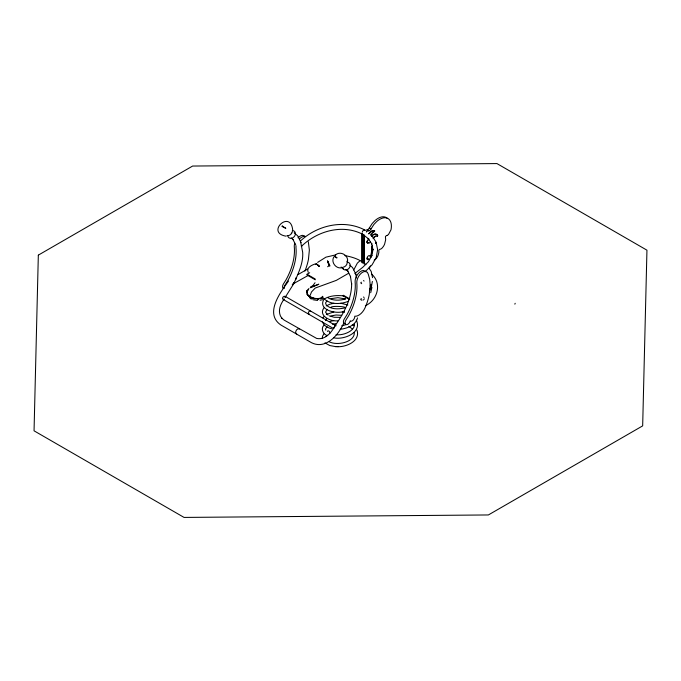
<?xml version="1.0" encoding="UTF-8"?>
<svg xmlns="http://www.w3.org/2000/svg" width="681" height="681" viewBox="0 0 681 681"><rect width="100%" height="100%" fill="white"/><g stroke="black" fill="none" stroke-linecap="round" stroke-linejoin="round"><path stroke-width="1.02" d="M347.54 261.538C348.681 254.975 339.751 250.37 335.163 255.281M300.721 242.334L302.679 252.293C303.53 263.436 297.699 274.562 293.69 283.824L285.203 297.316M301.768 245.994L301.283 246.045M306.91 292.728C307.872 286.982 306.51 292.524 307.157 294.439C310.885 299.376 316.937 299.248 322.377 298.235C323.875 299.725 322.666 294.013 321.892 297.367C318.436 299.87 311.753 298.321 308.314 295.384M292.702 230.042C290.591 208.922 265.241 232.859 286.139 236.188M370.745 287.459L371.307 284.641M368.268 259.495L368.268 259.495A2.205 1.268 -60 0 0 369.068 258.967M306.808 292.66L307.233 290.659M317.661 298.704L320.325 298.465M325.569 320.657L326.386 318.734M370.098 257.009L370.03 256.345A2.205 1.268 -60 0 0 368.668 255.715A2.205 1.268 -60 0 0 367.076 257.818L367.723 259.546M307.191 290.838L308.195 289.263M370.762 256.226L371.613 251.34L371.485 247.646A3.073 1.771 -60 0 1 371.962 246.045M370.915 257.384L371.937 251.527L371.809 247.833A3.073 1.771 -60 0 1 372.584 245.722M371.826 255.869L373.001 249.331L373.001 249.833L371.69 243.551L371.843 244.019L368.132 238.401M376.27 257.239L377.589 249.918M307.225 293.928L308.152 295.196M370.719 292.719L371.937 287.373M310.153 295.426L311.498 291.962L315.175 288.08L336.312 280.376L348.834 273.149M357.551 317.874C355.669 325.433 347.123 328.497 340.151 329.289M295.75 279.61L296.107 277.669M362.181 232.264L363.007 230.621L364.258 229.872M514.87 304.169L515.168 303.292M316.418 263.913L316.061 264.16M369.655 290.676L369.706 290.557A19.834 6.197 -76.6 0 1 369.97 289.936M364.037 281.108L363.603 280.47M364.037 297.606L363.603 296.967M364.386 298.772L363.492 300.015M364.769 230.442L367.348 229.786A2.758 1.592 -60 0 0 369.281 228.067L372.175 223.547L374.993 220.576A16.531 9.543 -60 0 1 387.591 218.601M366.387 232.076A2.937 1.694 -60 0 0 366.455 231.412L369.042 230.765A2.758 1.592 -60 0 0 370.975 229.037L373.86 224.526L376.678 221.546A16.531 9.543 -60 0 1 390.996 229.812L388.545 234.426A5.048 2.911 -60 0 1 387.106 235.413M284.13 299.01C280.478 304.364 277.908 309.983 280.47 316.086L282.011 318.368L281.679 318.087L284.19 320.138L316.708 338.457C324.897 340.074 330.992 333.239 334.763 326.276C343.454 313.583 351.728 299.461 351.643 283.594L351.617 284.045L350.434 276.29L350.621 276.809L347.616 270.817L348 271.293L345.88 269.506M370.49 241.917L369.306 243.091M334.099 256.558C330.191 261.989 336.38 269.855 342.594 267.514M334.124 327.306L333.741 328.582M287.033 235.541A4.222 3.422 -47.8 0 0 291.545 233.515L292.064 232.561A4.222 3.422 -47.8 0 0 292.37 230.553M285.126 297.393C285.68 294.456 280.589 297.793 283.253 299.504L333.035 328.242M371.971 255.435L368.361 261.802L362.718 267.344L354.997 273.379M376.125 257.682L372.132 264.739L365.612 271.251M325.952 336.576L327.238 335.188M369.502 289.476L369.817 288.948M322.947 317.942L323.858 316.614M316.35 263.649C312.928 264.517 305.684 267.318 308.221 272.366M369.817 288.94L370.132 288.429M316.333 264.228L316.282 264.313A11.986 8.198 -56.4 0 1 315.984 264.586M288.523 281.023C280.691 292.055 263.905 313.72 281.074 325.126L311.481 342.679C325.858 349.983 338.755 334.711 343.854 322.871M294.056 282.955L293.758 283.296M353.728 269.948L357.372 263.104L359.874 260.883M334.763 326.276L335.299 325.603L336.031 325.858M323.867 299.291C317.627 310.281 336.789 314.452 344.373 311.268M323.858 333.911L322.513 336.312L322.3 338.134M307.174 291.042L308.204 290.046M315.022 282.717L313.141 285.339L310.281 287.45M283.926 299.274L283.253 299.504M370.813 235.498A5.235 3.022 -60 0 1 373.997 231.787L374.78 231.021L373.852 230.57A5.525 3.192 -60 0 0 371.817 230.919A5.542 3.201 -60 0 0 369.698 232.681L369.553 232.868A2.383 1.379 -60 0 1 368.744 233.574M374.175 230.757A5.525 3.192 -60 0 0 372.141 231.106A5.542 3.201 -60 0 0 370.021 232.868L369.877 233.055A2.383 1.379 -60 0 1 368.727 233.915M373.086 238.614L374.916 236.767A5.099 2.945 -60 0 1 376.823 236.077L377.649 236.001L377.419 235.354A6.776 3.916 -60 0 0 374.729 234.068L374.014 234.247A6.776 3.916 -60 0 0 371.792 235.626L375.946 241.874M323.986 325.143C320.708 328.268 322.709 333.409 326.327 335.256M317.857 265.062C320.972 267.897 312.766 260.712 319.321 266.228M323.986 307.829C317.831 315.933 331.306 321.926 337.989 320.768M318.512 265.701L318.844 265.811M373.673 231.6L374.593 230.919M373.324 237.712L373.946 237.09M327.118 309.37L325.535 312.204L328.106 315.184M327.118 326.659L325.509 328.966L325.79 330.166M326.974 300.823L325.535 302.994L326.284 304.969C329.706 308.731 336.329 309.361 341.734 308.484C353.013 307.088 332.481 305.267 330.838 307.335M308.416 289.05L308.961 288.625M317.644 262.389L325.952 257.146L335.656 254.898M374.201 236.877L374.584 236.579A5.099 2.945 -60 0 1 375.886 235.975M300.372 241.057C317.176 225.3 343.658 219.044 364.65 229.914M301.709 246.139L301.64 246.122C317.508 230.927 342.594 223.794 362.82 234.358M365.348 305.709C377.478 300.474 382.364 283.313 371.664 274.205M368.77 259.163L367.834 259.563M362.13 300.057C361.866 300.704 359.534 299.189 361.424 298.67M326.225 305.922L329.808 304.203L333.733 303.292M326.344 314.494L333.818 311.932M361.926 261.768L361.926 234.017L362.513 234.06M361.926 234.017L362.692 234.043M364.531 235.217L364.267 264.143M298.065 274.545L307.608 269.072M315.269 279.78L307.122 275.073L307.029 274.273L309.676 272.74M308.382 275.345L293.051 283.909M367.663 258.031C366.327 258.039 367.204 260.219 368.115 259.538A1.098 0.638 -60 0 0 368.489 259.163M361.424 282.172L360.726 282.896L361.671 283.688M368.293 242.947L367.306 242.904L366.948 241.942M329.051 265.948L327.535 260.797L329.987 265.939M324.658 298.712C330.174 295.673 336.976 295.094 343.599 295.886M310.613 287.774L311.294 287.476M312.238 287.067L318.844 284.207L310.749 287.127M322.522 299.657L320.079 300.278M309.514 314.043C306.663 314.928 309.319 309.148 310.766 311.43M387.08 235.422L386.893 235.498A5.048 2.911 -60 0 1 386.399 235.643L385.446 236.486L385.472 237.856A9.279 5.354 -60 0 1 385.616 239.993L384.62 244.079A9.279 5.354 -60 0 1 383.36 246.496L382.194 247.944A4.384 2.537 -60 0 1 381.624 248.48L381.428 248.625A4.384 2.537 -60 0 1 379.862 249.306L379.462 249.484A1.098 0.638 -60 0 0 378.806 250.889A7.372 4.256 -60 0 1 378.806 252.634L378.151 255.205A7.372 4.256 -60 0 1 376.397 258.295L375.776 258.976A4.435 2.562 -60 0 1 374.993 259.691M348.485 301.266C340.696 304.373 330.149 304.918 323.841 298.508M330.94 315.933L336.056 314.997L341.726 315.32M330.932 298.644L337.938 297.674L345.446 298.968M345.429 298.882C339.921 300.823 332.388 300.619 328.114 297.878M345.488 324.837L341.734 325.782M329.808 321.509L333.733 320.598M321.466 298.252L320.445 298.704M368.046 259.521L367.263 258.984A1.098 0.638 -60 0 1 367.434 258.465M332.532 324.156L336.116 323.637M339.836 317.38L334.235 317.261L329.4 315.933M337.963 346.714C346.748 346.961 360.615 340.875 356.98 330.089M324.965 342.883L329.8 345.548L335.937 346.672M336.065 334.737C344.152 335.648 355.414 330.421 354.35 323.977M335.818 346.672L338.031 346.723M317.644 300.466L312.945 299.734M333.801 337.827C343.786 340.091 362.36 332.779 356.325 320.138M305.497 236.494L304.194 236.324A8.283 4.784 -60 0 0 299.717 238.767M340.849 303.249L347.863 305.011M342.288 312.085L344.399 312.536M344.858 255.605C352.435 256.941 360.07 259.41 365.901 264.637M314.835 298.704L309.983 297.078L307.174 294.277M296.72 334.013C293.937 332.975 297.078 327.391 299.461 329.042M331.707 328.778C327.936 327.893 323.739 325.833 322.436 321.892M347.855 262.287L348.715 262.602A4.222 3.422 -47.8 0 1 349.685 267.31A4.222 3.422 -47.8 0 1 344.935 269.923L344.075 269.608A4.222 3.422 -47.8 0 1 342.875 268.297M329.272 341.811C338.142 346.186 355.031 341.59 354.307 332.473M355.116 273.728L355.635 274.017M348.859 326.344L352.605 329.204M369.281 228.067L370.975 229.037M367.348 229.786L369.042 230.765M377.385 236.154L377.444 235.413M375.495 242.513L375.835 242.734A5.32 3.073 -60 0 1 376.031 243.398M307.029 274.273L315.201 278.989M343.369 295.248L349.728 298.925M342.424 295.452L349.659 299.631M285.092 296.32L335.776 325.586M365.68 271.302L363.331 270.459A8.283 4.784 -60 0 0 355.124 282.079A43.405 25.061 -60 0 1 346.893 314.869L344.297 319.006A3.754 2.162 -60 0 0 343.411 321.628L343.454 322.402A3.754 2.162 -60 0 0 345.207 323.679M304.858 236.188L302.509 235.345A8.283 4.784 -60 0 0 298.023 237.797M362.496 234.162L368.404 238.759M352.281 324.522L353.805 325.765M349.872 265.19L352.588 267.616L355.993 274.426M294.166 232.791L297.691 235.847L301.113 242.657M291.196 237.967L293.315 239.746L292.89 239.303L295.886 245.288M341.121 267.012L343.377 269.055M319.202 266.365L318.631 265.82L319.176 266.399M291.545 233.515L291.323 233.089A3.422 0.579 28.5 0 0 291.57 233.464M369.025 268.22L371.188 271.413L372.558 277.661M355.84 274.298L356.461 278.01M371.102 286.888L371.085 286.846A1.822 1.371 35.7 0 0 370.813 286.471M377.742 235.541L377.768 235.6A6.776 3.916 -60 0 0 375.052 234.255L374.337 234.434A6.776 3.916 -60 0 0 371.417 236.52M361.449 261.368L361.713 261.938M329.434 265.939L327.85 261.606M308.323 241.755L309.37 250.004L308.442 259.418A42.826 24.72 -60 0 1 304.935 271.047M376.108 242.351L377.58 249.416M310.068 297.81L310.017 296.661L310.068 297.81A3.677 2.12 -60 0 0 312.238 298.755M293.647 282.624L293.63 283.253A2.937 1.694 60 0 1 293.179 284.122M284.326 288.259L284.275 287.493A3.754 2.162 -60 0 1 285.169 284.871L287.757 280.725A43.405 25.061 -60 0 0 295.988 247.935A8.283 4.784 -60 0 1 296.031 246.147M364.122 262.696L364.122 235.166L362.428 234.187L362.428 262.781M363.943 235.183L363.943 262.934M362.258 234.204L362.258 262.985M374.78 259.836A4.435 2.562 -60 0 1 374.167 260.176M370.515 265.905A13.058 7.542 -60 0 1 370.021 266.748L369.502 267.565A13.058 7.542 -60 0 1 368.94 268.357M292.779 284.317A2.937 1.694 60 0 1 292.302 284.326M327.587 266.748A22.03 16.616 -35.7 0 1 328.31 266.339M287.799 235.652A4.222 3.422 -47.8 0 0 288.506 237.346L289.187 237.916A4.222 3.422 -47.8 0 0 294.541 236.23L295.06 235.277A4.222 3.422 -47.8 0 0 294.66 231.583L293.979 231.004A4.222 3.422 -47.8 0 0 293.136 230.663M294.771 243.228A8.283 4.784 -60 0 0 294.303 246.965A43.405 25.061 -60 0 1 286.071 279.746L283.475 283.892A3.754 2.162 -60 0 0 282.589 286.514L282.632 287.288A3.754 2.162 -60 0 0 283.764 288.574M292.915 284.317A3.524 2.034 -60 0 1 292.345 285.007M372.362 281.44A51.62 5.499 -85.7 0 0 371.383 286.99L371.06 287.595A19.834 6.197 -76.6 0 0 370.243 289.323M368.668 242.794A2.205 1.268 -60 0 1 367.076 242.53L367.076 241.321A2.205 1.268 -60 0 1 369.068 239.074M367.485 242.249A1.098 0.638 -60 0 1 367.357 241.236M367.646 240.742A1.098 0.638 -60 0 1 368.038 240.393M370.813 234.639A5.235 3.022 -60 0 1 371.205 233.992M372.115 232.834A5.235 3.022 -60 0 1 373.145 231.932M375.563 242.674A5.32 3.073 -60 0 1 375.75 243.5M346.91 261.198A4.222 3.422 -47.8 0 1 342.892 267.258M327.416 331.426A1.643 1.115 59.7 0 1 329.034 331.17A1.643 1.115 59.7 0 1 329.825 333.315M38.332 255.128L34.05 430.818L184.057 517.424L488.371 514.955L642.668 425.872L646.95 250.182L496.943 163.576L192.629 166.045L38.332 255.128M370.192 285.118L369.264 294.532A42.826 24.72 -60 0 1 365.059 307.829A10.879 6.282 -60 0 1 354.767 316.222A3.524 2.034 -60 0 1 353.167 320.121A3.524 2.034 -60 0 1 350.255 320.785A3.754 2.162 -60 0 1 347.582 324.42L346.901 324.658A3.754 2.162 -60 0 1 345.148 323.373L345.097 322.607A3.754 2.162 -60 0 1 345.991 319.985L348.578 315.839A43.405 25.061 -60 0 0 356.81 283.049A8.283 4.784 -60 0 1 365.016 271.438L367.374 272.281L368.361 274.469L369.706 279.457L370.192 285.118M282.249 226.007L282.019 226.432L285.816 228.322L282.249 226.007M334.686 256.473L337.061 257.648L336.746 258.031L334.686 256.473M318.197 299.248L317.644 299.291L318.197 299.248"/></g></svg>
